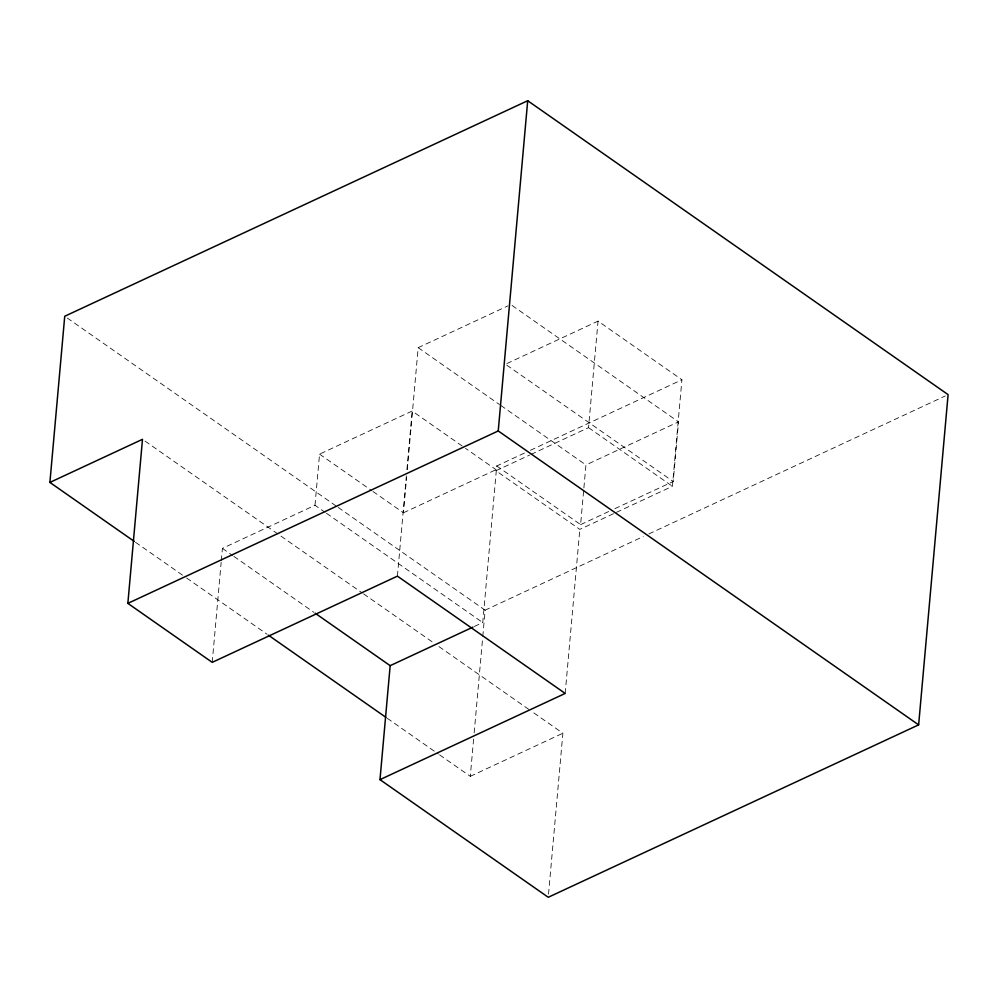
<?xml version="1.0" encoding="UTF-8"?>
<svg xmlns="http://www.w3.org/2000/svg" width="998" height="998" viewBox="0 0 998 998"><rect width="100%" height="100%" fill="white"/><g stroke="black" fill="none" stroke-linecap="round" stroke-linejoin="round"><path stroke-width="0.75" stroke-dasharray="4.99 3.74" d="M212.225 662.348L221.169 562.236M221.307 560.701L222.404 548.376L314.994 505.275L325.161 512.373M314.994 505.275L319.56 454.14L412.162 411.039L464.27 447.466M397.416 576.145L406.373 475.846M406.922 469.671L412.162 411.039M372.94 491.453L403.441 512.785L406.61 477.294M407.296 469.571L418.174 347.678L507.97 305.875M613.496 513.708L579.826 529.389L495.944 470.744L496.043 469.684L465.53 448.351M474.337 626.47L482.758 622.552L496.73 465.966L524.798 452.905M439.619 754.887L470.295 776.332L473.613 739.056M474.175 732.844L482.633 638.109M482.77 636.562L485.128 610.165L643.211 536.562M531.011 454.414L588.533 427.643L598.039 321.119L681.921 379.764L672.415 486.288L614.893 513.059M565.18 693.435L579.826 529.389M496.73 465.966L580.611 524.611L583.755 489.432M583.892 487.91L585.938 464.956L678.528 421.855L673.213 481.51L614.281 508.943M548.526 894.183L562.884 733.231L530.948 710.9M506.847 363.571L598.039 321.119M530.4 450.298L681.921 379.764M403.441 512.785L496.043 469.684M495.944 470.744L529.614 455.063M580.611 524.611L608.668 511.55M648.862 533.942L945.281 395.957M470.295 776.332L562.884 733.231M512.049 305.463L678.528 421.855M506.722 365.106L673.213 481.51M588.533 427.643L672.415 486.288M418.174 347.678L499.511 404.539M500.784 405.425L585.938 464.956M319.56 454.14L371.668 490.567M67.29 318.038L336.9 506.535M338.172 507.421L485.128 610.165M326.433 513.271L482.758 622.552M145.047 441.104L362.274 592.974M363.546 593.872L433.831 642.999M438.945 646.579L529.664 710.002M222.404 548.376L232.571 555.487M233.844 556.373L313.908 612.348M135.516 542.276L185.341 577.118M186.626 578.017L267.127 634.291M387.236 718.261L438.347 754.001"/><path stroke-width="1.5" d="M134.231 541.39L49.9 482.421L64.733 316.254L527.705 100.723L948.1 394.634L918.634 724.86L548.251 897.277L379.989 779.638L390.168 665.666L472.94 627.131M379.989 779.638L565.18 693.435L397.416 576.145L212.225 662.348L127.856 603.366L142.489 439.32L49.9 482.421M127.856 603.366L498.239 430.949L527.705 100.723M498.239 430.949L918.634 724.86M315.181 613.234L390.168 665.666M268.4 635.19L385.952 717.375"/></g></svg>
